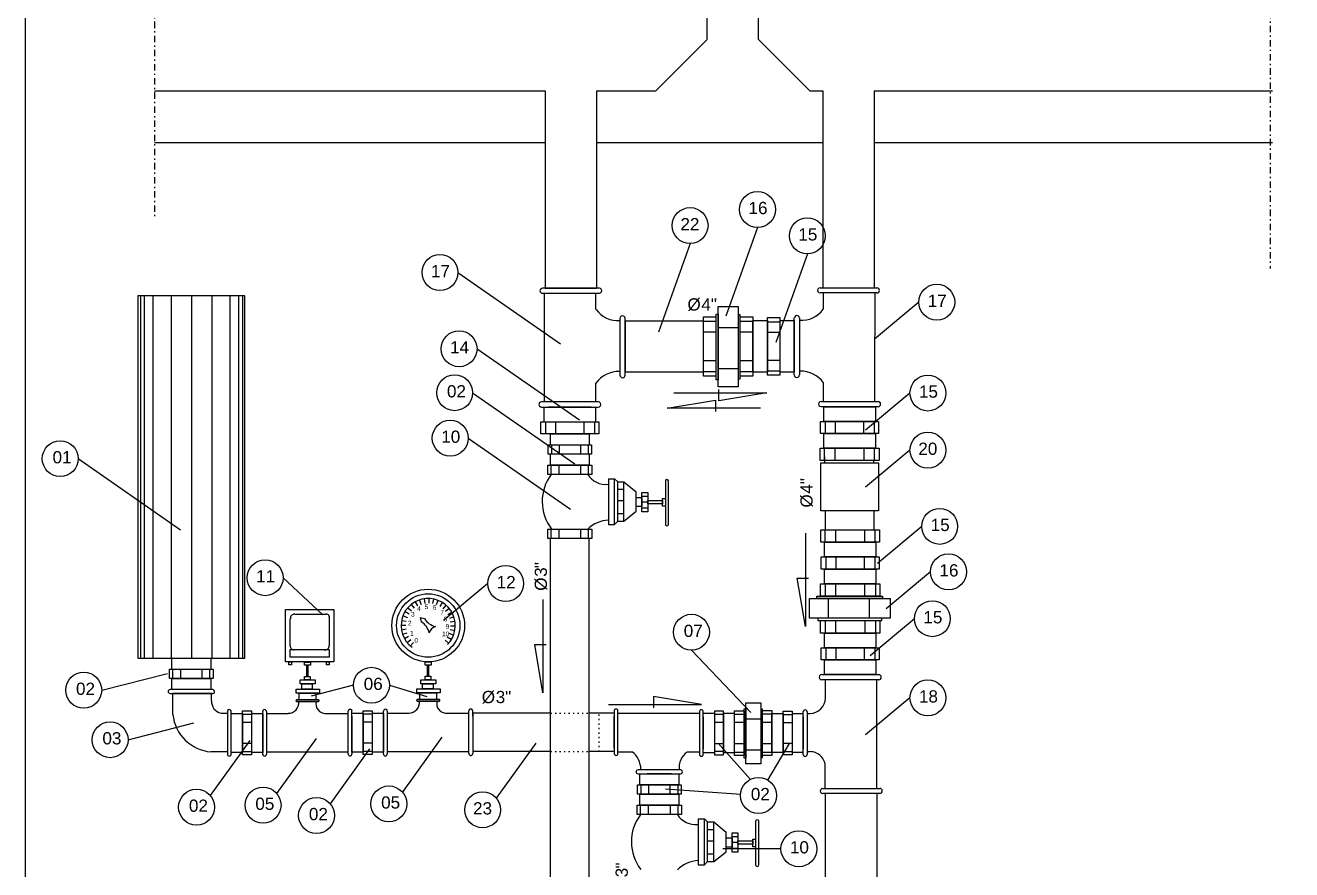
# Model space of a CAD drawing. Extents: x -120 to 1117, y 5 to 675.
# Drawn here: x 305.5 to 404.1, y 153.2 to 218.9 of the extents above; entities that cross this region are included whole.
import ezdxf

# ---------------------------------------------------------------- set-up
doc = ezdxf.new("R2010")
doc.units = 0
doc.header["$MEASUREMENT"] = 0
doc.linetypes.add('DASHDOT', pattern=[1, 0.5, -0.25, 0, -0.25])
doc.linetypes.add('DOT', pattern=[0.25, 0, -0.25])
doc.layers.get('0').update_dxf_attribs({"linetype": 'CONTINUOUS'})
for name, color, linetype in [('00', 7, 'CONTINUOUS'), ('carimbo', 4, 'CONTINUOUS'), ('CONEXAO_AG_FRIA', 2, 'CONTINUOUS')]:
    doc.layers.add(name, color=color, linetype=linetype)
doc.styles.get("Standard").update_dxf_attribs({"font": 'arial.ttf'})

# ---------------------------------------------------------------- blocks, each defined once
blk = doc.blocks.new('A1')
at = {"color": 2}
blk.add_lwpolyline([(831, 10), (831, 584), (30, 584), (30, 10), (831, 10)], dxfattribs=at)

msp = doc.modelspace()

# ---------------------------------------------------------------- linework, layer by layer
at = {"layer": '00', "color": 7, "linetype": 'Continuous'}
for p, q in [((358.621, 217.796), (358.621, 234.957)), ((362.621, 217.796), (362.621, 234.957)), ((358.621, 217.796), (354.621, 213.796)), ((366.621, 213.796), (362.621, 217.796)), ((315.602, 213.796), (346.024, 213.796)), ((350.024, 213.796), (354.621, 213.796)), ((366.621, 213.796), (367.633, 213.796)), ((371.633, 213.796), (402.637, 213.796)), ((315.602, 209.796), (346.024, 209.796)), ((350.024, 209.796), (367.633, 209.796)), ((371.633, 209.796), (402.637, 209.796)), ((314.5, 197.862), (314.5, 169.642)), ((314.807, 197.862), (314.807, 169.642)), ((315.481, 197.862), (315.481, 169.642)), ((316.892, 197.862), (316.892, 169.642)), ((318.472, 197.862), (318.472, 169.642)), ((320.052, 197.862), (320.052, 169.642)), ((321.462, 197.862), (321.462, 169.642)), ((322.136, 197.862), (322.136, 169.642)), ((322.443, 197.862), (322.443, 169.642))]:
    msp.add_line(p, q, dxfattribs=at)
at = {"layer": '00', "color": 6, "linetype": 'DASHDOT'}
for p, q in [((315.602, 225.793), (315.602, 203.965)), ((402.471, 219.961), (402.471, 199.967))]:
    msp.add_line(p, q, dxfattribs=at)
at = {"layer": '00', "color": 5, "linetype": 'Continuous'}
for p, q in [((362.548, 203.173), (360.087, 196.273)), ((357.297, 201.918), (354.836, 195.019)), ((366.429, 201.12), (363.968, 194.22)), ((339.227, 199.661), (347.198, 194.123)), ((375.105, 197.356), (371.651, 194.473)), ((340.711, 193.729), (348.682, 188.192)), ((340.368, 190.307), (348.339, 184.77)), ((374.42, 190.283), (370.966, 187.4)), ((340.026, 186.771), (347.997, 181.233)), ((374.42, 185.834), (370.966, 182.951)), ((309.662, 185.174), (317.633, 179.636)), ((375.333, 179.903), (371.879, 177.02)), ((325.611, 175.906), (328.718, 173.023)), ((376.018, 176.366), (372.564, 173.483)), ((341.545, 175.454), (338.091, 172.571)), ((374.762, 172.716), (371.309, 169.833)), ((357.404, 170.262), (362.027, 165.417)), ((311.488, 167.151), (316.606, 168.457)), ((331.089, 167.533), (327.804, 166.687)), ((333.887, 167.533), (336.817, 166.672)), ((374.42, 166.556), (370.966, 163.673)), ((313.543, 163.296), (318.66, 164.602)), ((319.952, 158.946), (323.038, 163.232)), ((325.124, 159.097), (328.21, 163.383)), ((334.917, 159.197), (338.003, 163.483)), ((342.222, 158.741), (345.308, 163.027)), ((359.474, 163.04), (362.004, 160.209)), ((365.006, 163.006), (363.335, 160.16)), ((329.292, 158.294), (332.378, 162.58)), ((355.393, 159.467), (361.262, 159.063)), ((364.374, 154.807), (359.859, 154.809))]:
    msp.add_line(p, q, dxfattribs=at)
at = {"layer": '00', "color": 4, "linetype": 'Continuous'}
for p, q in [((356.027, 190.306), (363.283, 190.306)), ((359.527, 189.67), (359.527, 190.561)), ((363.283, 190.306), (359.527, 189.67)), ((355.517, 189.098), (359.273, 189.734)), ((359.273, 189.734), (359.273, 188.843)), ((362.773, 189.098), (355.517, 189.098)), ((366.274, 179.366), (366.274, 172.11)), ((365.638, 175.865), (366.529, 175.865)), ((366.274, 172.11), (365.638, 175.865)), ((335.329, 173.563), (335.605, 173.331)), ((335.592, 173.817), (335.824, 173.541)), ((335.896, 174.021), (336.076, 173.709)), ((336.23, 174.17), (336.353, 173.831)), ((336.586, 174.258), (336.648, 173.903)), ((336.951, 174.283), (336.951, 173.923)), ((337.315, 174.244), (337.252, 173.89)), ((337.666, 174.143), (337.543, 173.805)), ((337.995, 173.983), (337.815, 173.671)), ((338.291, 173.767), (338.059, 173.491)), ((345.836, 174.198), (345.836, 166.942)), ((326.164, 170.607), (326.164, 172.704)), ((326.53, 173.078), (328.955, 173.078)), ((329.197, 172.928), (329.197, 170.624)), ((334.851, 172.586), (335.206, 172.524)), ((334.953, 172.938), (335.291, 172.815)), ((335.113, 173.267), (335.425, 173.087)), ((336.276, 172.82), (336.623, 172.727)), ((336.276, 172.82), (336.369, 172.473)), ((338.545, 173.504), (338.269, 173.272)), ((338.749, 173.2), (338.437, 173.02)), ((338.898, 172.866), (338.559, 172.742)), ((334.813, 172.223), (335.173, 172.223)), ((334.838, 171.857), (335.193, 171.92)), ((334.926, 171.502), (335.264, 171.625)), ((338.973, 171.781), (338.618, 171.844)), ((338.986, 172.51), (338.631, 172.448)), ((339.011, 172.145), (338.651, 172.145)), ((335.075, 171.168), (335.386, 171.348)), ((335.279, 170.864), (335.555, 171.096)), ((335.533, 170.601), (335.764, 170.876)), ((338.495, 170.805), (338.219, 171.036)), ((338.711, 171.101), (338.399, 171.281)), ((338.871, 171.43), (338.533, 171.553)), ((345.836, 166.942), (345.2, 170.697)), ((345.2, 170.697), (346.091, 170.697)), ((326.164, 169.712), (326.164, 170.309)), ((326.164, 170.309), (329.197, 170.309)), ((329.197, 169.712), (326.164, 169.712)), ((329.197, 170.309), (329.197, 169.712)), ((354.443, 166.669), (354.443, 165.779)), ((358.199, 166.033), (354.443, 166.669)), ((350.942, 166.033), (358.199, 166.033))]:
    msp.add_line(p, q, dxfattribs=at)
at = {"layer": '00', "color": 6, "linetype": 'DOT'}
for p, q in [((346.437, 165.374), (349.436, 165.374)), ((350.22, 162.362), (350.22, 165.36)), ((346.437, 162.376), (349.436, 162.376))]:
    msp.add_line(p, q, dxfattribs=at)
at = {"layer": '00', "color": 5, "linetype": 'Continuous'}
for centre in [(362.548, 204.572), (357.297, 203.317), (366.429, 202.519), (337.828, 199.661), (376.504, 197.356), (339.312, 193.729), (338.969, 190.307), (375.819, 190.283), (338.627, 186.771), (308.263, 185.174), (375.819, 185.834), (376.732, 179.903), (377.417, 176.366), (324.212, 175.906), (342.944, 175.454), (376.161, 172.716), (357.404, 171.661), (332.488, 167.533), (310.089, 167.151), (375.819, 166.556), (312.144, 163.296), (362.627, 158.953), (318.879, 158.048), (324.051, 158.199), (328.219, 157.396), (333.844, 158.299), (341.149, 157.843), (365.774, 154.807)]:
    msp.add_circle(centre, 1.399, dxfattribs=at)
at = {"layer": '00', "color": 4, "linetype": 'Continuous'}
for centre, radius, start, end in [((336.912, 172.184), 2.108, 315.4462, 233.5101), ((326.508, 172.743), 0.333, 86.2694, 186.2762), ((328.976, 172.843), 0.237, 346.4111, 100.3165), ((337.81, 173.45), 1.39, 211.3405, 256.39001), ((335.643, 171.289), 1.39, 13.4461, 58.4956), ((337.654, 171.448), 0.679, 104.9577, 166.03439), ((326.439, 170.579), 0.279, 174.12691, 278.81039), ((328.895, 170.586), 0.297, 252.45129, 7.1594)]:
    msp.add_arc(centre, radius, start, end, dxfattribs=at)
at = {"layer": 'CONEXAO_AG_FRIA', "color": 6, "linetype": 'Continuous'}
for p, q in [((346.024, 213.796), (346.024, 198.445)), ((350.024, 213.796), (350.024, 198.445)), ((367.633, 213.796), (367.633, 198.473)), ((371.633, 213.796), (371.633, 198.473)), ((350.239, 198.445), (345.809, 198.445)), ((346.024, 198.445), (350.024, 198.445)), ((367.418, 198.473), (371.848, 198.473)), ((367.633, 198.473), (371.633, 198.473)), ((314.302, 197.862), (314.302, 169.642)), ((322.641, 197.862), (314.302, 197.862)), ((322.641, 169.642), (322.641, 197.862)), ((345.809, 198.045), (350.235, 198.045)), ((345.965, 191.297), (345.96, 198.051)), ((345.96, 198.051), (349.96, 198.051)), ((349.96, 196.78), (349.96, 198.051)), ((371.848, 198.073), (367.422, 198.073)), ((367.697, 196.807), (367.698, 198.078)), ((371.698, 198.078), (367.698, 198.078)), ((371.693, 191.325), (371.698, 198.078)), ((358.341, 196.221), (359.316, 196.221)), ((358.341, 191.595), (358.341, 196.221)), ((359.316, 196.221), (359.316, 191.595)), ((359.322, 196.417), (359.496, 196.417)), ((359.322, 191.319), (359.322, 196.417)), ((359.496, 190.754), (359.496, 197.016)), ((359.496, 197.016), (361.033, 197.016)), ((359.496, 196.417), (359.496, 191.319)), ((361.033, 197.016), (361.033, 190.754)), ((361.207, 196.382), (361.033, 196.382)), ((361.033, 196.382), (361.033, 191.389)), ((361.207, 191.389), (361.207, 196.382)), ((361.207, 196.227), (362.182, 196.227)), ((361.207, 191.601), (361.207, 196.227)), ((362.182, 196.227), (362.182, 191.601)), ((351.842, 196.103), (351.842, 191.673)), ((352.242, 195.868), (352.241, 191.904)), ((352.242, 191.673), (352.242, 196.099)), ((358.337, 195.868), (352.242, 195.868)), ((358.347, 195.875), (359.316, 195.875)), ((359.492, 195.392), (361.032, 195.392)), ((361.214, 195.88), (362.182, 195.88)), ((362.182, 195.92), (363.325, 195.92)), ((362.182, 195.92), (363.325, 195.92)), ((362.182, 191.907), (362.182, 195.92)), ((363.325, 196.165), (364.275, 196.165)), ((363.325, 191.662), (363.325, 196.165)), ((363.325, 195.92), (363.325, 191.907)), ((363.332, 195.828), (364.275, 195.828)), ((364.275, 196.165), (364.275, 191.662)), ((364.276, 195.92), (365.415, 195.92)), ((365.415, 191.7), (365.415, 196.127)), ((365.415, 195.92), (365.415, 191.907)), ((365.415, 195.6), (365.415, 192.228)), ((365.815, 196.131), (365.815, 191.7)), ((358.347, 195.035), (359.316, 195.035)), ((361.214, 195.041), (362.182, 195.041)), ((363.332, 195.011), (364.275, 195.011)), ((359.316, 192.792), (358.347, 192.792)), ((362.182, 192.797), (361.214, 192.797)), ((364.275, 192.826), (363.332, 192.826)), ((345.965, 189.592), (345.965, 191.297)), ((358.337, 191.904), (352.241, 191.904)), ((359.316, 191.595), (358.341, 191.595)), ((358.347, 191.952), (359.316, 191.952)), ((359.496, 191.319), (359.322, 191.319)), ((359.492, 192.193), (361.032, 192.193)), ((361.033, 191.389), (361.207, 191.389)), ((362.182, 191.601), (361.207, 191.601)), ((361.214, 191.957), (362.182, 191.957)), ((363.325, 191.907), (362.182, 191.907)), ((363.325, 191.907), (362.182, 191.907)), ((364.275, 191.662), (363.325, 191.662)), ((363.332, 192.009), (364.275, 192.009)), ((365.415, 191.907), (364.275, 191.907)), ((371.693, 189.62), (371.693, 191.325)), ((349.966, 189.592), (349.963, 191.056)), ((361.033, 190.754), (359.496, 190.754)), ((367.693, 190.3), (367.695, 191.083)), ((367.693, 189.62), (367.693, 190.3)), ((350.157, 189.592), (345.727, 189.592)), ((367.5, 189.62), (371.931, 189.62)), ((345.727, 189.192), (350.153, 189.192)), ((345.934, 188.048), (345.934, 189.193)), ((346.254, 189.193), (349.626, 189.192)), ((349.606, 189.192), (346.274, 189.192)), ((349.946, 189.192), (349.946, 188.052)), ((371.931, 189.22), (367.504, 189.22)), ((367.711, 189.22), (371.724, 189.22)), ((367.711, 188.079), (367.711, 189.22)), ((367.711, 188.075), (367.711, 189.22)), ((371.724, 189.22), (371.724, 188.079)), ((371.724, 189.219), (371.724, 188.079)), ((345.688, 187.099), (345.688, 188.049)), ((345.688, 188.049), (350.191, 188.049)), ((346.035, 188.043), (346.035, 187.099)), ((346.852, 187.099), (346.852, 188.043)), ((349.037, 188.043), (349.037, 187.099)), ((349.854, 188.043), (349.854, 187.099)), ((350.191, 188.049), (350.191, 187.099)), ((367.466, 187.127), (367.466, 188.076)), ((367.466, 188.076), (371.969, 188.076)), ((371.724, 188.079), (367.711, 188.079)), ((367.812, 188.07), (367.812, 187.127)), ((368.63, 187.127), (368.63, 188.07)), ((370.814, 188.07), (370.814, 187.127)), ((371.632, 188.07), (371.632, 187.127)), ((371.969, 188.076), (371.969, 187.127)), ((350.191, 187.099), (345.688, 187.099)), ((346.435, 187.1), (349.444, 187.099)), ((346.435, 186.241), (346.435, 187.1)), ((349.444, 187.099), (349.444, 186.244)), ((371.969, 187.127), (367.466, 187.127)), ((367.711, 187.127), (371.724, 187.127)), ((367.711, 185.986), (367.711, 187.127)), ((367.711, 185.986), (367.711, 187.127)), ((371.724, 187.127), (371.724, 185.986)), ((371.724, 187.126), (371.724, 185.986)), ((346.251, 186.242), (349.628, 186.242)), ((346.251, 185.53), (346.251, 186.242)), ((349.628, 185.53), (346.251, 185.53)), ((346.435, 184.674), (346.435, 185.53)), ((346.511, 186.237), (346.511, 185.53)), ((347.124, 185.53), (347.124, 186.237)), ((348.762, 186.237), (348.762, 185.53)), ((349.376, 186.237), (349.376, 185.53)), ((349.444, 185.529), (349.444, 184.674)), ((349.628, 186.242), (349.628, 185.53)), ((367.423, 185.986), (372.012, 185.986)), ((367.423, 185.019), (367.423, 185.986)), ((371.724, 185.986), (367.711, 185.986)), ((371.724, 185.986), (367.711, 185.986)), ((367.766, 185.025), (367.766, 185.986)), ((368.6, 185.025), (368.6, 185.986)), ((370.825, 185.986), (370.825, 185.025)), ((371.659, 185.025), (371.659, 185.986)), ((372.012, 185.986), (372.012, 185.019)), ((346.219, 184.674), (349.661, 184.674)), ((346.219, 183.949), (346.219, 184.674)), ((349.444, 184.674), (346.435, 184.674)), ((346.476, 183.953), (346.476, 184.674)), ((347.101, 183.953), (347.101, 184.674)), ((348.771, 184.674), (348.771, 183.953)), ((349.396, 183.953), (349.396, 184.674)), ((349.661, 184.674), (349.661, 183.949)), ((372.012, 185.019), (367.423, 185.019)), ((367.468, 181.115), (367.468, 184.856)), ((367.468, 184.856), (371.967, 184.856)), ((367.766, 185.316), (367.766, 184.856)), ((371.574, 185.019), (371.574, 184.856)), ((371.967, 184.856), (371.967, 181.115)), ((349.661, 183.949), (346.219, 183.949)), ((350.95, 183.612), (350.95, 180.055)), ((350.95, 183.612), (351.426, 183.612)), ((351.426, 180.055), (351.426, 183.612)), ((351.426, 183.612), (351.664, 183.374)), ((355.377, 183.457), (355.377, 180.073)), ((355.615, 180.073), (355.615, 183.457)), ((351.664, 180.315), (351.664, 183.374)), ((351.664, 183.374), (352.14, 183.374)), ((351.664, 182.802), (352.14, 182.802)), ((352.14, 180.315), (352.14, 183.374)), ((352.14, 183.374), (353.092, 182.59)), ((353.092, 181.076), (353.092, 182.59)), ((353.552, 181.034), (353.552, 182.537)), ((353.552, 182.537), (354.006, 182.537)), ((354.006, 182.537), (354.006, 181.034)), ((352.14, 181.892), (351.664, 181.892)), ((353.099, 181.439), (353.099, 182.155)), ((353.099, 182.155), (353.552, 182.155)), ((353.552, 181.439), (353.099, 181.439)), ((353.552, 182.248), (354.006, 182.248)), ((353.552, 182.155), (353.552, 181.439)), ((353.552, 181.823), (354.006, 181.823)), ((354.011, 181.666), (354.011, 181.909)), ((354.011, 181.909), (355.15, 181.909)), ((355.15, 181.666), (354.011, 181.666)), ((355.15, 181.469), (355.15, 182.061)), ((355.15, 182.061), (355.377, 182.061)), ((355.15, 181.909), (355.15, 181.666)), ((355.377, 181.469), (355.15, 181.469)), ((355.377, 182.061), (355.377, 181.469)), ((352.14, 180.886), (351.664, 180.886)), ((352.14, 180.315), (353.092, 181.076)), ((353.552, 181.355), (354.006, 181.355)), ((354.006, 181.034), (353.552, 181.034)), ((371.967, 181.115), (367.468, 181.115)), ((367.812, 181.115), (367.812, 179.633)), ((371.619, 181.115), (371.619, 179.633)), ((346.216, 178.965), (346.216, 179.691)), ((346.216, 179.691), (349.658, 179.691)), ((346.473, 178.97), (346.473, 179.691)), ((347.098, 178.97), (347.098, 179.691)), ((348.768, 179.691), (348.768, 178.97)), ((349.393, 178.97), (349.393, 179.691)), ((349.658, 179.691), (349.658, 178.965)), ((350.95, 180.055), (351.426, 180.055)), ((351.426, 180.055), (351.664, 180.315)), ((351.664, 180.315), (352.14, 180.315)), ((367.468, 178.672), (367.468, 179.639)), ((367.468, 179.639), (372.057, 179.639)), ((367.812, 178.678), (367.812, 179.639)), ((368.645, 178.678), (368.645, 179.639)), ((370.871, 179.639), (370.871, 178.678)), ((371.704, 178.678), (371.704, 179.639)), ((372.057, 179.639), (372.057, 178.672)), ((349.658, 178.965), (346.216, 178.965)), ((346.437, 133.656), (346.437, 178.965)), ((349.436, 133.656), (349.436, 178.965)), ((372.057, 178.672), (367.468, 178.672)), ((367.756, 178.672), (371.769, 178.672)), ((371.769, 178.671), (367.756, 178.672)), ((367.756, 177.531), (367.756, 178.672)), ((367.756, 177.528), (367.756, 178.672)), ((371.769, 178.672), (371.769, 177.531)), ((371.769, 178.671), (371.769, 177.531)), ((367.511, 177.529), (372.014, 177.529)), ((367.511, 176.579), (367.511, 177.529)), ((371.769, 177.531), (367.756, 177.531)), ((367.858, 177.522), (367.858, 176.579)), ((368.675, 176.579), (368.675, 177.522)), ((370.86, 177.522), (370.86, 176.579)), ((371.677, 177.522), (371.677, 176.579)), ((372.014, 177.529), (372.014, 176.579)), ((372.014, 176.579), (367.511, 176.579)), ((367.756, 176.579), (371.769, 176.579)), ((367.756, 175.439), (367.756, 176.579)), ((367.756, 175.439), (367.756, 176.579)), ((371.769, 176.579), (371.769, 175.439)), ((371.769, 176.578), (371.769, 175.439)), ((367.45, 175.439), (372.076, 175.439)), ((367.45, 174.463), (367.45, 175.439)), ((371.769, 175.439), (367.756, 175.439)), ((371.769, 175.439), (367.756, 175.439)), ((367.797, 175.439), (371.729, 175.439)), ((367.806, 175.432), (367.806, 174.463)), ((368.646, 174.463), (368.646, 175.432)), ((370.89, 175.432), (370.89, 174.463)), ((371.729, 175.432), (371.729, 174.463)), ((372.076, 175.439), (372.076, 174.463)), ((366.609, 174.283), (372.87, 174.283)), ((366.609, 172.747), (366.609, 174.283)), ((367.173, 174.458), (372.271, 174.458)), ((367.173, 174.283), (367.173, 174.458)), ((372.271, 174.283), (367.173, 174.283)), ((372.076, 174.463), (367.45, 174.463)), ((368.047, 174.287), (368.047, 172.747)), ((371.246, 174.287), (371.246, 172.747)), ((372.271, 174.458), (372.271, 174.283)), ((372.87, 174.283), (372.87, 172.747)), ((325.804, 169.352), (325.804, 173.438)), ((325.804, 173.438), (329.556, 173.438)), ((329.556, 173.438), (329.556, 169.352)), ((372.87, 172.747), (366.609, 172.747)), ((367.243, 172.747), (367.243, 172.572)), ((372.236, 172.747), (367.243, 172.747)), ((367.243, 172.572), (372.236, 172.572)), ((367.455, 172.572), (372.081, 172.572)), ((367.455, 171.597), (367.455, 172.572)), ((367.811, 172.566), (367.811, 171.597)), ((368.651, 171.597), (368.651, 172.566)), ((370.895, 172.566), (370.895, 171.597)), ((371.735, 172.566), (371.735, 171.597)), ((372.081, 172.572), (372.081, 171.597)), ((372.236, 172.572), (372.236, 172.747)), ((372.081, 171.597), (367.455, 171.597)), ((367.762, 170.456), (367.762, 171.597)), ((367.762, 170.453), (367.762, 171.597)), ((367.762, 171.597), (371.774, 171.597)), ((371.774, 171.596), (367.762, 171.597)), ((371.774, 171.596), (367.762, 171.597)), ((367.786, 171.597), (371.75, 171.597)), ((371.774, 171.597), (371.774, 170.456)), ((371.774, 171.596), (371.774, 170.456)), ((314.302, 169.642), (322.641, 169.642)), ((316.954, 169.642), (319.989, 169.642)), ((316.954, 168.78), (316.954, 169.642)), ((319.989, 169.642), (319.989, 168.779)), ((367.516, 169.507), (367.516, 170.456)), ((367.516, 170.456), (372.02, 170.456)), ((371.774, 170.456), (367.762, 170.456)), ((367.863, 170.45), (367.863, 169.507)), ((368.681, 169.507), (368.681, 170.45)), ((370.865, 170.45), (370.865, 169.507)), ((371.683, 170.45), (371.683, 169.507)), ((372.02, 170.456), (372.02, 169.507)), ((316.769, 168.779), (320.175, 168.779)), ((316.769, 168.061), (316.769, 168.779)), ((317.024, 168.066), (317.024, 168.779)), ((317.642, 168.066), (317.642, 168.779)), ((319.294, 168.779), (319.294, 168.066)), ((319.913, 168.066), (319.913, 168.779)), ((320.175, 168.779), (320.175, 168.061)), ((329.556, 169.352), (325.804, 169.352)), ((326.072, 169.12), (326.072, 169.355)), ((326.072, 169.355), (326.256, 169.355)), ((326.256, 169.12), (326.072, 169.12)), ((326.256, 169.355), (326.256, 169.12)), ((327.285, 169.088), (327.285, 169.333)), ((327.285, 169.333), (327.74, 169.333)), ((327.74, 169.088), (327.285, 169.088)), ((327.46, 168.218), (327.46, 169.087)), ((327.46, 169.087), (327.547, 169.087)), ((327.547, 169.087), (327.547, 168.218)), ((327.74, 169.333), (327.74, 169.088)), ((328.999, 169.135), (328.999, 169.355)), ((328.999, 169.355), (329.204, 169.355)), ((329.204, 169.135), (328.999, 169.135)), ((329.204, 169.355), (329.204, 169.135)), ((336.684, 169.111), (336.684, 169.356)), ((336.684, 169.356), (337.14, 169.356)), ((337.14, 169.111), (336.684, 169.111)), ((336.859, 168.241), (336.859, 169.11)), ((336.859, 169.11), (336.946, 169.11)), ((336.946, 169.11), (336.946, 168.241)), ((337.14, 169.356), (337.14, 169.111)), ((372.02, 169.507), (367.516, 169.507)), ((367.762, 169.504), (371.774, 169.504)), ((367.762, 168.363), (367.762, 169.504)), ((371.774, 169.504), (371.774, 168.363)), ((371.774, 169.503), (371.774, 168.363)), ((320.175, 168.061), (316.769, 168.061)), ((316.954, 168.061), (319.989, 168.061)), ((316.954, 167.196), (316.954, 168.061)), ((316.954, 167.196), (316.954, 168.061)), ((319.989, 168.061), (319.989, 167.196)), ((319.989, 168.061), (319.989, 167.196)), ((326.93, 167.635), (326.93, 167.947)), ((326.93, 167.947), (328.118, 167.947)), ((328.118, 167.635), (326.93, 167.635)), ((327.076, 167.239), (327.076, 167.635)), ((327.076, 167.635), (327.889, 167.635)), ((327.284, 167.947), (327.284, 168.218)), ((327.284, 168.218), (327.722, 168.218)), ((327.722, 167.947), (327.284, 167.947)), ((327.547, 168.218), (327.46, 168.218)), ((327.722, 168.218), (327.722, 167.947)), ((327.889, 167.635), (327.889, 167.239)), ((328.118, 167.947), (328.118, 167.635)), ((336.33, 167.97), (337.517, 167.97)), ((336.33, 167.658), (336.33, 167.97)), ((337.517, 167.658), (336.33, 167.658)), ((336.475, 167.262), (336.475, 167.658)), ((336.475, 167.658), (337.288, 167.658)), ((336.684, 167.97), (336.684, 168.241)), ((336.684, 168.241), (337.121, 168.241)), ((337.121, 167.97), (336.684, 167.97)), ((336.946, 168.241), (336.859, 168.241)), ((337.121, 168.241), (337.121, 167.97)), ((337.288, 167.658), (337.288, 167.262)), ((337.517, 167.97), (337.517, 167.658)), ((367.553, 168.363), (371.983, 168.363)), ((371.983, 167.963), (367.557, 167.963)), ((371.774, 168.363), (367.762, 168.363)), ((371.774, 168.363), (367.762, 168.363)), ((367.832, 166.548), (367.833, 167.969)), ((371.833, 167.969), (367.833, 167.969)), ((371.828, 161.215), (371.833, 167.969)), ((320.133, 167.196), (316.81, 167.196)), ((316.81, 166.896), (320.13, 166.896)), ((319.989, 167.196), (316.954, 167.196)), ((317.03, 165.258), (317.03, 166.887)), ((320.03, 166.887), (317.03, 166.887)), ((320.03, 166.351), (320.03, 166.887)), ((326.638, 166.926), (326.638, 167.239)), ((326.638, 167.239), (328.451, 167.239)), ((328.451, 166.926), (326.638, 166.926)), ((326.868, 166.406), (326.868, 166.926)), ((326.868, 166.926), (328.16, 166.926)), ((327.889, 167.239), (327.076, 167.239)), ((328.16, 166.926), (328.16, 166.406)), ((328.451, 167.239), (328.451, 166.926)), ((336.038, 167.262), (337.851, 167.262)), ((336.038, 166.949), (336.038, 167.262)), ((337.851, 166.949), (336.038, 166.949)), ((336.267, 166.949), (337.559, 166.949)), ((336.267, 166.428), (336.267, 166.949)), ((337.288, 167.262), (336.475, 167.262)), ((337.559, 166.949), (337.559, 166.428)), ((337.851, 167.262), (337.851, 166.949)), ((328.344, 166.406), (326.684, 166.406)), ((326.684, 166.406), (328.344, 166.406)), ((328.344, 166.406), (326.684, 166.406)), ((328.345, 166.256), (326.684, 166.256)), ((326.745, 166.406), (328.283, 166.406)), ((337.743, 166.428), (336.083, 166.428)), ((336.083, 166.428), (337.743, 166.428)), ((337.743, 166.428), (336.083, 166.428)), ((337.744, 166.278), (336.083, 166.278)), ((336.144, 166.428), (337.682, 166.428)), ((361.508, 165.705), (361.64, 165.705)), ((361.508, 161.849), (361.508, 165.705)), ((361.64, 166.158), (362.802, 166.158)), ((361.64, 161.423), (361.64, 166.158)), ((361.64, 165.705), (361.64, 161.849)), ((362.802, 166.158), (362.802, 161.423)), ((362.934, 165.679), (362.802, 165.679)), ((362.802, 165.679), (362.802, 161.902)), ((362.934, 161.902), (362.934, 165.679)), ((321.278, 165.348), (320.786, 165.348)), ((321.278, 165.492), (321.278, 162.169)), ((321.577, 165.347), (322.442, 165.347)), ((321.578, 162.169), (321.578, 165.489)), ((321.578, 165.347), (322.442, 165.347)), ((321.578, 162.312), (321.578, 165.347)), ((322.442, 165.532), (323.16, 165.532)), ((322.442, 162.126), (322.442, 165.532)), ((322.442, 165.347), (322.442, 162.312)), ((322.447, 165.277), (323.16, 165.277)), ((322.447, 164.659), (323.16, 164.659)), ((323.16, 165.532), (323.16, 162.126)), ((323.161, 165.347), (324.023, 165.347)), ((324.023, 162.169), (324.023, 165.489)), ((324.023, 165.347), (324.023, 162.312)), ((324.023, 165.094), (324.023, 162.565)), ((324.323, 165.492), (324.323, 162.169)), ((324.323, 165.348), (326.01, 165.347)), ((328.858, 165.345), (330.666, 165.344)), ((330.677, 162.191), (330.677, 165.511)), ((330.977, 165.117), (330.977, 165.508)), ((330.977, 165.37), (331.841, 165.37)), ((330.977, 165.37), (331.841, 165.37)), ((330.977, 162.335), (330.977, 165.37)), ((330.977, 165.117), (330.977, 162.588)), ((330.977, 165.117), (330.977, 162.588)), ((331.841, 165.555), (332.56, 165.555)), ((331.841, 162.149), (331.841, 165.555)), ((331.841, 165.37), (331.841, 162.335)), ((331.846, 165.3), (332.56, 165.3)), ((331.846, 164.682), (332.56, 164.682)), ((332.56, 165.555), (332.56, 162.149)), ((332.56, 165.37), (333.422, 165.37)), ((333.422, 162.192), (333.422, 165.512)), ((333.422, 165.37), (333.422, 162.335)), ((333.422, 165.37), (333.422, 162.335)), ((333.422, 165.117), (333.422, 162.588)), ((333.722, 165.515), (333.722, 162.192)), ((333.722, 165.371), (335.409, 165.37)), ((338.258, 165.368), (340.066, 165.367)), ((340.077, 162.214), (340.077, 165.534)), ((340.377, 165.14), (340.376, 162.611)), ((340.377, 165.14), (340.377, 165.531)), ((340.377, 165.374), (340.377, 162.376)), ((346.437, 165.374), (340.377, 165.374)), ((340.377, 165.14), (340.377, 162.611)), ((351.386, 165.374), (349.436, 165.374)), ((351.386, 165.535), (351.386, 162.215)), ((351.386, 165.374), (351.386, 162.376)), ((351.386, 162.626), (351.386, 165.125)), ((351.686, 162.212), (351.686, 165.535)), ((351.686, 165.357), (352.964, 165.357)), ((352.964, 165.357), (358.029, 165.36)), ((358.025, 165.473), (358.025, 162.154)), ((358.029, 165.36), (358.029, 162.36)), ((358.325, 162.151), (358.325, 165.473)), ((359.187, 165.329), (358.325, 165.329)), ((358.325, 162.295), (358.325, 165.329)), ((358.325, 165.077), (358.325, 162.548)), ((359.906, 165.515), (359.188, 165.515)), ((359.188, 165.515), (359.188, 162.109)), ((359.901, 165.26), (359.188, 165.26)), ((359.906, 162.109), (359.906, 165.515)), ((360.77, 165.329), (359.906, 165.329)), ((360.771, 165.329), (359.906, 165.329)), ((359.906, 165.329), (359.906, 162.295)), ((360.766, 165.557), (361.504, 165.557)), ((360.766, 162.059), (360.766, 165.557)), ((360.77, 162.295), (360.77, 165.329)), ((360.771, 165.295), (361.504, 165.295)), ((360.771, 164.66), (361.504, 164.66)), ((361.504, 165.557), (361.504, 162.059)), ((361.637, 164.93), (362.802, 164.93)), ((362.934, 165.561), (363.672, 165.561)), ((362.934, 162.063), (362.934, 165.561)), ((362.939, 165.299), (363.672, 165.299)), ((362.939, 164.664), (363.672, 164.664)), ((363.671, 165.329), (364.536, 165.329)), ((363.672, 165.561), (363.672, 162.063)), ((363.672, 165.329), (364.536, 165.329)), ((363.672, 162.295), (363.672, 165.329)), ((364.536, 165.515), (365.254, 165.515)), ((364.536, 162.109), (364.536, 165.515)), ((364.536, 165.329), (364.536, 162.295)), ((364.541, 165.26), (365.254, 165.26)), ((365.254, 165.515), (365.254, 162.109)), ((365.255, 165.329), (366.117, 165.329)), ((366.117, 162.152), (366.117, 165.472)), ((366.117, 165.077), (366.117, 162.548)), ((366.417, 165.475), (366.417, 162.152)), ((366.421, 165.349), (366.632, 165.349)), ((359.901, 164.642), (359.188, 164.642)), ((364.541, 164.642), (365.254, 164.642)), ((323.16, 163.007), (322.447, 163.007)), ((332.56, 163.03), (331.846, 163.03)), ((359.188, 162.99), (359.901, 162.99)), ((361.504, 162.963), (360.771, 162.963)), ((363.672, 162.967), (362.939, 162.967)), ((365.254, 162.99), (364.541, 162.99)), ((321.278, 162.348), (319.999, 162.348)), ((322.442, 162.312), (321.577, 162.312)), ((322.442, 162.312), (321.578, 162.312)), ((323.16, 162.126), (322.442, 162.126)), ((322.447, 162.388), (323.16, 162.388)), ((324.023, 162.312), (323.16, 162.312)), ((324.323, 162.348), (325.601, 162.348)), ((325.601, 162.348), (330.666, 162.344)), ((330.977, 162.588), (330.977, 162.191)), ((331.841, 162.335), (330.977, 162.335)), ((331.841, 162.335), (330.977, 162.335)), ((332.56, 162.149), (331.841, 162.149)), ((331.846, 162.411), (332.56, 162.411)), ((333.422, 162.335), (332.56, 162.335)), ((333.722, 162.371), (335.001, 162.371)), ((335.001, 162.371), (340.066, 162.367)), ((340.376, 162.611), (340.377, 162.214)), ((346.437, 162.376), (340.377, 162.376)), ((351.386, 162.376), (349.436, 162.376)), ((351.686, 162.357), (352.195, 162.357)), ((352.195, 162.357), (352.783, 162.358)), ((357.076, 162.36), (358.029, 162.36)), ((358.325, 162.295), (359.188, 162.295)), ((359.901, 162.371), (359.188, 162.371)), ((359.188, 162.109), (359.906, 162.109)), ((359.906, 162.295), (360.77, 162.295)), ((359.906, 162.295), (360.771, 162.295)), ((361.504, 162.059), (360.766, 162.059)), ((360.771, 162.328), (361.504, 162.328)), ((361.64, 161.849), (361.508, 161.849)), ((361.637, 162.511), (362.802, 162.511)), ((362.802, 161.902), (362.934, 161.902)), ((363.672, 162.063), (362.934, 162.063)), ((362.939, 162.332), (363.672, 162.332)), ((364.536, 162.295), (363.671, 162.295)), ((364.536, 162.295), (363.672, 162.295)), ((365.254, 162.109), (364.536, 162.109)), ((364.541, 162.371), (365.254, 162.371)), ((366.117, 162.295), (365.254, 162.295)), ((366.441, 162.368), (366.63, 162.368)), ((356.569, 160.949), (353.246, 160.949)), ((362.802, 161.423), (361.64, 161.423)), ((367.828, 160.19), (367.83, 161.165)), ((371.828, 159.51), (371.828, 161.215)), ((353.203, 159.784), (356.609, 159.784)), ((353.203, 159.066), (353.203, 159.784)), ((353.246, 160.649), (356.566, 160.649)), ((353.389, 160.649), (356.423, 160.649)), ((353.389, 159.786), (353.389, 160.649)), ((353.389, 159.783), (353.389, 160.649)), ((356.423, 159.786), (353.389, 159.786)), ((353.465, 159.779), (353.465, 159.066)), ((355.854, 160.648), (353.958, 160.649)), ((354.084, 159.066), (354.084, 159.779)), ((355.735, 159.779), (355.735, 159.066)), ((356.354, 159.779), (356.354, 159.066)), ((356.423, 160.649), (356.423, 159.786)), ((356.423, 160.648), (356.423, 159.786)), ((356.609, 159.784), (356.609, 159.066)), ((367.828, 159.51), (367.828, 160.19)), ((356.609, 159.066), (353.203, 159.066)), ((353.389, 159.066), (356.423, 159.066)), ((353.389, 158.203), (353.389, 159.066)), ((353.389, 158.203), (353.389, 159.066)), ((356.423, 159.066), (356.423, 158.203)), ((356.423, 159.065), (356.423, 158.203)), ((367.635, 159.51), (372.065, 159.51)), ((372.065, 159.11), (367.639, 159.11)), ((367.828, 159.11), (367.828, 121.177)), ((371.828, 159.11), (371.828, 121.177)), ((353.171, 158.203), (356.641, 158.203)), ((353.171, 157.471), (353.171, 158.203)), ((356.423, 158.203), (353.389, 158.203)), ((356.423, 158.203), (353.389, 158.203)), ((353.43, 157.476), (353.43, 158.203)), ((354.06, 157.476), (354.06, 158.203)), ((355.744, 158.203), (355.744, 157.476)), ((356.374, 157.476), (356.374, 158.203)), ((356.641, 158.203), (356.641, 157.471)), ((356.641, 157.471), (353.171, 157.471)), ((357.942, 157.131), (357.942, 153.545)), ((357.942, 157.131), (358.422, 157.131)), ((358.422, 153.545), (358.422, 157.131)), ((358.422, 157.131), (358.662, 156.891)), ((358.662, 153.807), (358.662, 156.891)), ((358.662, 156.891), (359.142, 156.891)), ((359.142, 156.891), (360.102, 156.101)), ((359.142, 153.807), (359.142, 156.891)), ((362.406, 156.975), (362.406, 153.563)), ((362.646, 153.563), (362.646, 156.975)), ((358.662, 156.315), (359.142, 156.315)), ((360.102, 154.574), (360.102, 156.101)), ((360.566, 154.531), (360.566, 156.048)), ((360.566, 156.048), (361.023, 156.048)), ((361.023, 156.048), (361.023, 154.531)), ((359.142, 155.398), (358.662, 155.398)), ((360.108, 154.941), (360.108, 155.663)), ((360.108, 155.663), (360.566, 155.663)), ((360.566, 154.941), (360.108, 154.941)), ((360.565, 155.756), (361.023, 155.756)), ((360.565, 155.327), (361.023, 155.327)), ((360.565, 154.856), (361.023, 154.856)), ((360.566, 155.663), (360.566, 154.941)), ((361.029, 155.169), (361.029, 155.414)), ((361.029, 155.414), (362.176, 155.414)), ((362.176, 155.169), (361.029, 155.169)), ((362.176, 155.567), (362.406, 155.567)), ((362.176, 154.97), (362.176, 155.567)), ((362.176, 155.414), (362.176, 155.169)), ((362.406, 154.97), (362.176, 154.97)), ((362.406, 155.567), (362.406, 154.97)), ((358.422, 153.545), (358.662, 153.807)), ((359.142, 154.383), (358.662, 154.383)), ((358.662, 153.807), (359.142, 153.807)), ((359.142, 153.807), (360.102, 154.574)), ((361.023, 154.531), (360.566, 154.531)), ((357.942, 153.545), (358.422, 153.545))]:
    msp.add_line(p, q, dxfattribs=at)
for radius in [2.828, 2.468]:
    msp.add_circle((336.912, 172.184), radius, dxfattribs=at)
for centre, radius, start, end in [((345.809, 198.245), 0.2, 90, 270), ((350.235, 198.246), 0.199, 270, 91.0596), ((367.422, 198.274), 0.199, 88.9404, 270), ((371.848, 198.273), 0.2, 270, 90), ((351.643, 197.957), 2.031, 215.4211, 275.46899), ((352.041, 196.099), 0.199, 0.0001, 181.05969), ((365.616, 196.127), 0.199, 358.94031, 179.99989), ((366.014, 197.984), 2.031, 264.53101, 324.57889), ((351.761, 189.723), 2.238, 88.7642, 143.4624), ((352.042, 191.673), 0.2, 180.00011, 0.0001), ((365.615, 191.7), 0.2, 179.99989, 359.99991), ((365.896, 189.751), 2.238, 36.5376, 91.2358), ((345.727, 189.392), 0.2, 90, 270), ((350.153, 189.393), 0.199, 270, 91.0596), ((367.504, 189.421), 0.199, 88.9404, 270), ((371.931, 189.42), 0.2, 270, 90), ((349.299, 181.837), 3.515, 143.1414, 217.5024), ((350.744, 184.847), 1.675, 212.4733, 276.2442), ((355.496, 183.418), 0.125, 18.2098, 161.7903), ((351.063, 177.915), 2.477, 92.5987, 134.3631), ((355.496, 180.061), 0.12, 174.222, 5.778), ((367.557, 168.164), 0.199, 88.9404, 270), ((371.983, 168.163), 0.2, 270, 90), ((316.81, 167.046), 0.15, 90, 270), ((320.13, 167.047), 0.15, 270, 91.0596), ((320.981, 166.281), 0.945, 176.4034, 258.06631), ((321.427, 165.489), 0.15, 0, 181.0596), ((324.173, 165.489), 0.15, 358.9404, 180), ((326.003, 166.184), 0.833, 270.49319, 4.9083), ((326.684, 166.331), 0.075, 89.9999, 269.99991), ((328.91, 166.081), 0.738, 166.34731, 270.59741), ((328.344, 166.33), 0.0748, 268.94031, 89.9999), ((330.828, 165.511), 0.15, 358.9404, 180), ((333.573, 165.512), 0.15, 358.9404, 180), ((335.402, 166.207), 0.833, 270.49319, 4.9083), ((336.083, 166.353), 0.075, 89.9999, 269.99991), ((338.309, 166.104), 0.738, 166.34731, 270.59741), ((337.743, 166.353), 0.0748, 268.94031, 89.9999), ((340.227, 165.534), 0.15, 358.9404, 180), ((351.536, 165.535), 0.15, 0, 180), ((366.632, 166.549), 1.2, 270, 359.95853), ((320.284, 165.608), 3.274, 186.1447, 265.00491), ((358.175, 165.473), 0.15, 0, 180), ((366.267, 165.472), 0.15, 358.94031, 179.99989), ((321.428, 162.169), 0.15, 180, 0), ((324.173, 162.169), 0.15, 180, 0), ((330.827, 162.191), 0.15, 180, 0), ((333.572, 162.192), 0.15, 180, 0), ((340.227, 162.214), 0.15, 180, 0), ((351.536, 162.215), 0.15, 180, 1.0596), ((351.784, 161.009), 1.679, 358.76419, 53.4624), ((357.959, 161.098), 1.523, 125.4211, 185.46899), ((358.176, 162.154), 0.15, 180, 1.0596), ((366.267, 162.152), 0.15, 179.99989, 359.99991), ((366.63, 161.168), 1.2, 359.86841, 90), ((353.246, 160.799), 0.15, 90.0001, 270.00009), ((356.566, 160.799), 0.15, 270.00009, 91.0597), ((367.639, 159.311), 0.199, 88.9404, 270), ((372.065, 159.31), 0.2, 270, 90), ((356.277, 155.342), 3.545, 143.1414, 217.5024), ((357.734, 158.377), 1.689, 212.4733, 276.2442), ((362.526, 156.936), 0.126, 18.2098, 161.7903), ((358.055, 151.387), 2.497, 92.5987, 134.3631), ((362.526, 153.55), 0.121, 174.222, 5.778)]:
    msp.add_arc(centre, radius, start, end, dxfattribs=at)

# ---------------------------------------------------------------- block references
at = {"layer": 'carimbo', "linetype": 'Continuous'}
msp.add_blockref('A1', (275.544, 80.877), dxfattribs=at)

# ---------------------------------------------------------------- texts
at = {"layer": '00', "color": 7, "linetype": 'Continuous'}
for s, height, p in [('16', 0.952, (361.848, 204.209)), ('22', 0.952, (356.549, 202.954)), ('15', 0.952, (365.729, 202.156)), ('17', 0.952, (337.127, 199.298)), ('Ø', 0.952, (357.094, 196.706)), ('17', 0.952, (375.803, 196.992)), ('14', 0.952, (338.611, 193.366)), ('02', 0.952, (338.371, 189.944)), ('15', 0.952, (375.118, 189.92)), ('10', 0.952, (337.926, 186.408)), ('20', 0.952, (375.071, 185.471)), ('01', 0.952, (307.665, 184.811)), ('15', 0.952, (376.031, 179.539)), ('11', 0.952, (323.512, 175.542)), ('16', 0.952, (376.716, 176.003)), ('12', 0.952, (342.243, 175.091)), ('4', 0.36, (336.052, 173.309)), ('5', 0.36, (336.635, 173.468)), ('6', 0.36, (337.27, 173.415)), ('2', 0.36, (335.337, 172.197)), ('3', 0.36, (335.575, 172.885)), ('7', 0.36, (337.853, 173.044)), ('8', 0.36, (338.118, 172.514)), ('15', 0.952, (375.461, 172.353)), ('1', 0.36, (335.496, 171.402)), ('10', 0.36, (337.985, 171.349)), ('9', 0.36, (338.277, 171.932)), ('07', 0.952, (356.806, 171.298)), ('0', 0.36, (335.84, 170.846)), ('02', 0.952, (309.491, 166.788)), ('06', 0.952, (331.89, 167.169)), ('Ø', 0.952, (341.08, 166.145)), ('3"', 0.952, (342.168, 166.145)), ('18', 0.952, (375.118, 166.193)), ('03', 0.952, (311.546, 162.932)), ('05', 0.952, (323.453, 157.835)), ('05', 0.952, (333.246, 157.936)), ('02', 0.952, (362.029, 158.59)), ('02', 0.952, (318.281, 157.685)), ('02', 0.952, (327.621, 157.033)), ('23', 0.952, (340.401, 157.48)), ('10', 0.952, (365.073, 154.444))]:
    msp.add_text(s, height=height, dxfattribs=at).set_placement(p)
for s, p in [('4"', (366.841, 182.453)), ('Ø', (366.841, 181.365)), ('3', (346.154, 175.977)), ('"', (346.154, 176.655)), ('Ø', (346.154, 174.889)), ('3', (352.448, 152.589)), ('"', (352.448, 153.267))]:
    msp.add_text(s, height=0.952, rotation=90, dxfattribs=at).set_placement(p)
at = {"layer": 'CONEXAO_AG_FRIA', "color": 6, "linetype": 'Continuous'}
msp.add_text('4"', height=0.952, dxfattribs=at).set_placement((358.182, 196.706))

doc.saveas('drawing.dxf')
